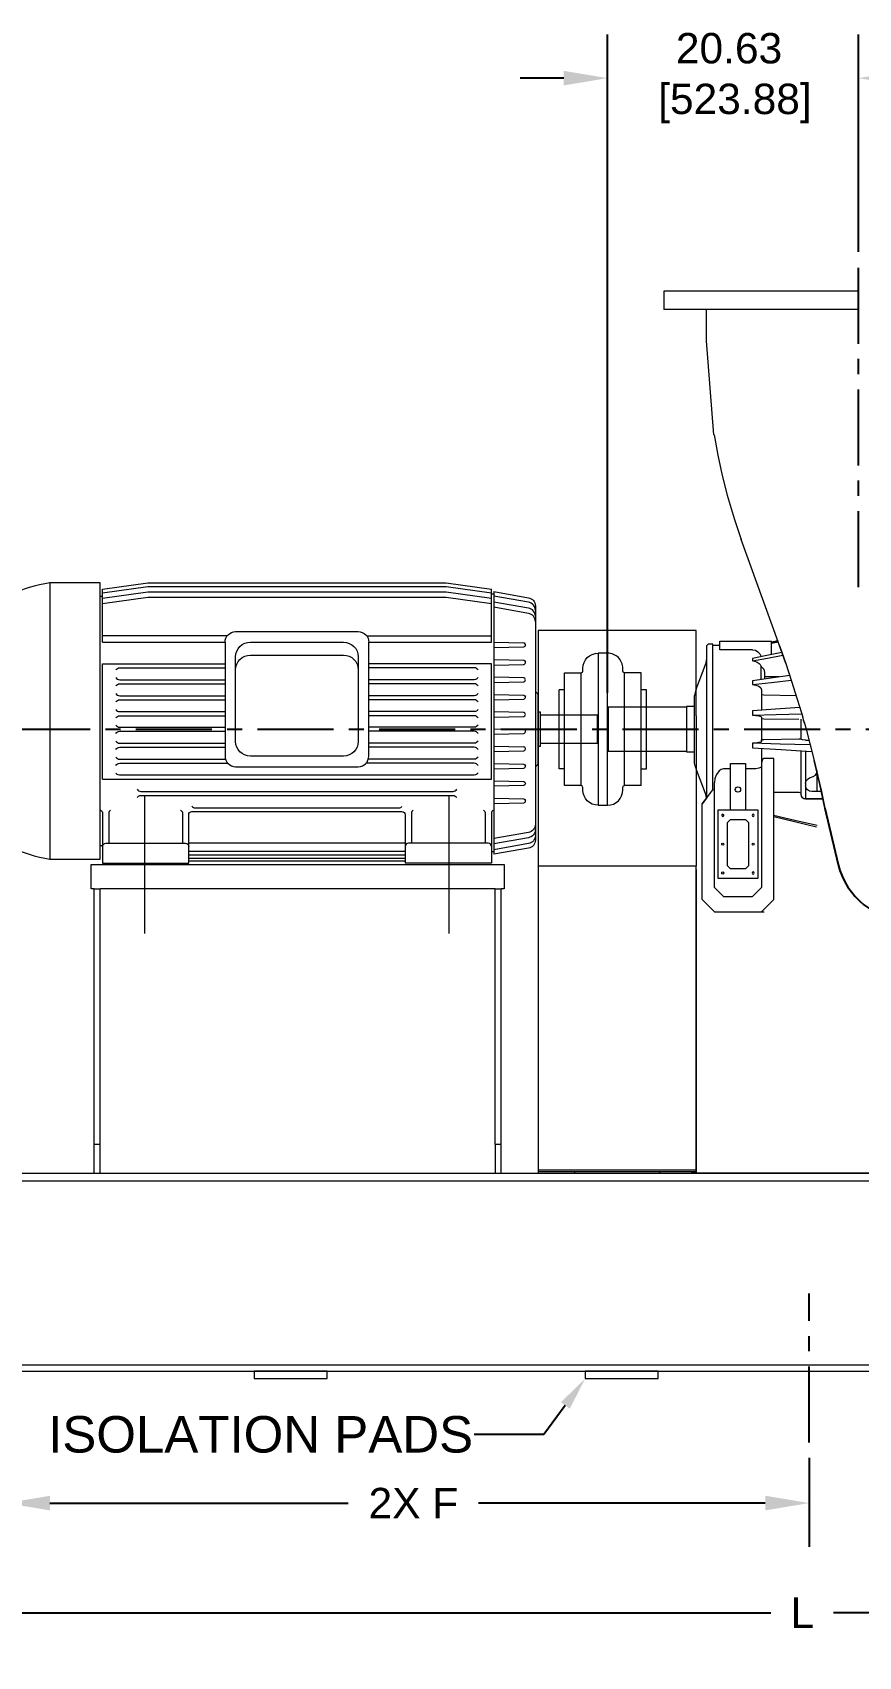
# Model space of a CAD drawing. Header units: inches. Extents: x 0 to 533, y 0 to 406.
# Drawn here: x 87.8 to 155.7, y 98.4 to 231.9 of the extents above; entities that cross this region are included whole.
import ezdxf
from ezdxf import colors
from ezdxf.entities.mleader import LeaderData, LeaderLine
from ezdxf.math import Vec2, Vec3

# ---------------------------------------------------------------- set-up
doc = ezdxf.new("R2010")
doc.units = ezdxf.units.IN
doc.header["$MEASUREMENT"] = 0
doc.linetypes.add('CENTER', pattern=[2, 1.25, -0.25, 0.25, -0.25])
doc.layers.add('CL', color=1, linetype='CENTER')
doc.styles.get("Standard").update_dxf_attribs({"font": 'arial.ttf'})
doc.dimstyles.new('STANDARD 2 PLCS', dxfattribs={"dimtxt": 0.125, "dimasz": 0.18, "dimexe": 0.18, "dimexo": 0.0625, "dimgap": 0.09, "dimtad": 0, "dimtih": 1, "dimtoh": 1, "dimzin": 4, "dimdsep": 46, "dimtxsty": 'Standard', "dimcen": 0.09, "dimaunit": 1, "dimadec": 0, "dimazin": 1, "dimtfac": 1, "dimtofl": 0, "dimtmove": 1, "dimatfit": 3, "dimfxl": 1, "dimtolj": 1, "dimtzin": 4, "dimarcsym": 0})

# ---------------------------------------------------------------- blocks, each defined once
blk = doc.blocks.new('*D13')
at = {"color": 0, "lineweight": -2, "transparency": 16777216}
for p, q in [((85.66, 114.76), (85.66, 107.43)), ((151.66, 114.76), (151.66, 107.43)), ((89.26, 111.03), (113.78, 111.03)), ((148.06, 111.03), (124.5, 111.03))]:
    blk.add_line(p, q, dxfattribs=at)
at = {"color": 0, "transparency": 16777216}
for points in [[(89.26, 111.63), (89.26, 110.43), (85.66, 111.03)], [(148.06, 111.63), (148.06, 110.43), (151.66, 111.03)]]:
    blk.add_solid(points, dxfattribs=at)
at = {"layer": 'Defpoints', "color": 0, "transparency": 16777216}
for p in [(85.66, 116.01), (151.66, 116.01), (151.66, 111.03)]:
    blk.add_point(p, dxfattribs=at)
at = {"color": 0, "transparency": 16777216, "insert": (119.14, 111.03), "char_height": 2.5, "attachment_point": 5}
blk.add_mtext('\\A1;2X F', dxfattribs=at)
blk = doc.blocks.new('*D14')
at = {"color": 0, "lineweight": -2, "transparency": 16777216}
for p, q in [((73.66, 121.9), (73.66, 98.42)), ((229.66, 121.9), (229.66, 98.42)), ((77.26, 102.02), (148.52, 102.02)), ((226.06, 102.02), (153.68, 102.02))]:
    blk.add_line(p, q, dxfattribs=at)
at = {"color": 0, "transparency": 16777216}
for points in [[(77.26, 102.62), (77.26, 101.42), (73.66, 102.02)], [(226.06, 102.62), (226.06, 101.42), (229.66, 102.02)]]:
    blk.add_solid(points, dxfattribs=at)
at = {"layer": 'Defpoints', "color": 0, "transparency": 16777216}
for p in [(73.66, 123.15), (229.66, 123.15), (229.66, 102.02)]:
    blk.add_point(p, dxfattribs=at)
at = {"color": 0, "transparency": 16777216, "insert": (151.1, 102.02), "char_height": 2.5, "attachment_point": 5}
blk.add_mtext('\\A1;L', dxfattribs=at)
blk = doc.blocks.new('*D18')
at = {"color": 0, "lineweight": -2, "transparency": 16777216}
for p, q in [((155.72, 213.9), (155.72, 231.77)), ((212.28, 225.9), (212.28, 231.77)), ((159.32, 228.17), (180.15, 228.17)), ((208.68, 228.17), (185.64, 228.17))]:
    blk.add_line(p, q, dxfattribs=at)
at = {"color": 0, "transparency": 16777216}
for points in [[(159.32, 228.77), (159.32, 227.57), (155.72, 228.17)], [(208.68, 228.77), (208.68, 227.57), (212.28, 228.17)]]:
    blk.add_solid(points, dxfattribs=at)
at = {"layer": 'Defpoints', "color": 0, "transparency": 16777216}
for p in [(155.72, 228.17), (212.28, 224.65), (155.72, 212.65)]:
    blk.add_point(p, dxfattribs=at)
at = {"color": 0, "transparency": 16777216, "insert": (182.89, 228.17), "char_height": 2.5, "attachment_point": 5}
blk.add_mtext('\\A1;B', dxfattribs=at)
blk = doc.blocks.new('*D20')
at = {"color": 0, "lineweight": -2, "transparency": 16777216}
for p, q in [((135.1, 177.65), (135.1, 231.77)), ((155.72, 213.9), (155.72, 231.77)), ((131.5, 228.17), (127.9, 228.17)), ((159.32, 228.17), (162.92, 228.17))]:
    blk.add_line(p, q, dxfattribs=at)
at = {"color": 0, "transparency": 16777216}
for points in [[(131.5, 228.77), (131.5, 227.57), (135.1, 228.17)], [(159.32, 228.77), (159.32, 227.57), (155.72, 228.17)]]:
    blk.add_solid(points, dxfattribs=at)
at = {"layer": 'Defpoints', "color": 0, "transparency": 16777216}
for p in [(135.1, 228.17), (155.72, 212.65), (135.1, 176.4)]:
    blk.add_point(p, dxfattribs=at)
at = {"color": 0, "transparency": 16777216, "insert": (145.08, 228.17), "char_height": 2.5, "attachment_point": 5}
blk.add_mtext('\\A1;20.63\\P [523.88]', dxfattribs=at)

msp = doc.modelspace()

# ---------------------------------------------------------------- linework, layer by layer
msp.add_line((152.951, 168.164), (154.054, 163.534))
at = {"color": 0, "lineweight": 0}
for points in [[(155.723, 210.646), (139.723, 210.646)], [(139.723, 210.646), (139.723, 209.146)], [(155.723, 209.146), (139.723, 209.146)], [(143.845, 198.849), (143.222, 206.561), (143.222, 209.146)], [(143.846, 198.849), (144.151, 197.162), (144.511, 195.511), (144.929, 193.875), (145.409, 192.238)], [(145.409, 192.238), (145.523, 191.878)], [(145.523, 191.878), (146.084, 190.234)], [(149.213, 181.585), (149.124, 181.831), (146.084, 190.234)], [(93.381, 185.578), (93.583, 185.578)], [(93.584, 186.16), (97.302, 186.677), (121.834, 186.677), (125.552, 186.16)], [(93.584, 185.852), (97.302, 186.369), (121.834, 186.369), (125.552, 185.852)], [(93.584, 181.811), (93.584, 186.16)], [(93.584, 185.427), (97.302, 185.944), (121.834, 185.944), (125.552, 185.427)], [(125.755, 185.759), (125.551, 185.759)], [(125.552, 181.811), (125.552, 186.16)], [(125.755, 185.962), (125.755, 175.162), (125.755, 164.361)], [(93.584, 184.982), (97.302, 185.5), (121.834, 185.5), (125.552, 184.982)], [(103.832, 182.316), (93.584, 182.316)], [(115.304, 182.316), (125.552, 182.316)], [(125.755, 181.795), (128.208, 181.74)], [(142.38, 175.733), (142.38, 182.771), (129.38, 182.771)], [(129.38, 182.771), (129.38, 175.733)], [(142.878, 168.523), (143.339, 169.116), (143.753, 169.676), (143.753, 181.646)], [(143.378, 181.646), (143.254, 181.521)], [(143.753, 181.646), (143.378, 181.646)], [(147.003, 181.184), (144.316, 181.184), (144.316, 181.896), (148.567, 181.896)], [(148.566, 181.791), (149.093, 181.915)], [(149.093, 181.915), (148.567, 181.791)], [(148.567, 180.787), (148.567, 181.897)], [(148.567, 181.707), (149.123, 181.835)], [(149.748, 180.048), (149.213, 181.584), (149.425, 180.985)], [(142.38, 177.946), (143.19, 180.114), (143.254, 180.464)], [(143.254, 169.005), (143.254, 181.521)], [(144.316, 181.521), (143.753, 181.521)], [(147.003, 181.184), (147.246, 181.142), (147.461, 181.021), (147.624, 180.838), (147.723, 180.614)], [(149.432, 180.966), (148.195, 180.71), (147.003, 180.464)], [(147.315, 180.197), (147.003, 180.256), (148.234, 180.486), (149.515, 180.726)], [(147.003, 180.465), (147.003, 180.255)], [(149.425, 180.984), (149.749, 180.049)], [(93.584, 170.531), (93.584, 180.032)], [(93.584, 170.531), (125.552, 170.531), (125.552, 180.032)], [(93.584, 180.032), (103.662, 180.032)], [(125.552, 180.032), (115.473, 180.032)], [(125.755, 179.925), (128.208, 179.98)], [(137.863, 179.279), (136.497, 179.279)], [(137.863, 170.013), (137.863, 179.279)], [(150.076, 179.068), (148.503, 178.839), (147.003, 178.621)], [(147.316, 180.197), (147.382, 180.167)], [(147.382, 180.167), (147.553, 180.052)], [(147.554, 180.051), (147.631, 179.967)], [(147.633, 179.966), (147.724, 179.801)], [(147.722, 178.725), (147.722, 179.803)], [(147.722, 179.803), (147.933, 179.582), (148.008, 179.311)], [(148.007, 179.311), (148.007, 178.767)], [(149.224, 178.944), (148.008, 178.958)], [(149.748, 180.048), (150.225, 178.607), (150.665, 177.206)], [(131.551, 177.897), (131.112, 177.897)], [(131.551, 171.396), (131.112, 171.396), (131.112, 177.896)], [(138.304, 177.897), (137.863, 177.897)], [(138.304, 171.396), (138.304, 177.896)], [(142.317, 177.777), (142.254, 177.427)], [(142.38, 177.946), (142.317, 177.776)], [(147.003, 178.309), (148.562, 178.49), (150.201, 178.682)], [(147.003, 178.621), (147.003, 178.309)], [(147.003, 178.309), (147.291, 178.273), (147.534, 178.179), (147.696, 178.041), (147.754, 177.88), (147.754, 176.218)], [(125.755, 177.066), (128.208, 177.12)], [(135.097, 176.397), (135.157, 176.457), (135.157, 172.838)], [(135.098, 176.397), (135.098, 172.897)], [(141.597, 176.457), (135.157, 176.457)], [(141.597, 176.517), (141.597, 172.776), (142.254, 172.776)], [(142.254, 176.517), (141.598, 176.517)], [(142.317, 171.515), (142.254, 171.866), (142.254, 177.427)], [(150.901, 176.418), (148.892, 176.29), (147.003, 176.171)], [(147.941, 177.434), (147.809, 177.466), (147.754, 177.541)], [(150.607, 177.393), (147.941, 177.434)], [(150.664, 177.206), (150.895, 176.442), (151.133, 175.627)], [(129.365, 176.072), (129.568, 176.072)], [(129.38, 175.734), (129.38, 163.963)], [(129.568, 176.072), (129.568, 173.222)], [(129.568, 175.834), (134.238, 175.834), (134.238, 173.459)], [(134.238, 175.834), (134.317, 175.754)], [(134.317, 175.755), (134.317, 173.538)], [(142.38, 175.734), (142.38, 163.963)], [(147.003, 176.171), (147.003, 175.802)], [(147.003, 175.803), (148.961, 175.86), (151.047, 175.92)], [(147.003, 175.803), (147.291, 175.787), (147.534, 175.752), (147.696, 175.701), (147.754, 175.644), (147.754, 173.649)], [(147.941, 175.484), (147.809, 175.498), (147.754, 175.525)], [(150.812, 175.434), (147.941, 175.484)], [(151.375, 173.754), (151.11, 173.771), (151.029, 173.794), (151, 173.821), (151, 175.472)], [(151.132, 175.627), (151.208, 175.36)], [(151.27, 175.14), (151.407, 174.646)], [(125.755, 174.249), (128.208, 174.304)], [(147.754, 173.648), (147.697, 173.592), (147.534, 173.541), (147.291, 173.506), (147.003, 173.49), (147.003, 173.122)], [(147.754, 173.769), (147.808, 173.795), (147.941, 173.807)], [(147.754, 173.649), (147.754, 173.768)], [(147.941, 173.807), (150.813, 173.857)], [(150.812, 173.857), (150.945, 173.849), (151, 173.824)], [(151.375, 173.754), (151.646, 173.758)], [(151.408, 174.647), (152.074, 172.088)], [(125.755, 173.259), (128.208, 173.204)], [(129.568, 173.222), (129.365, 173.222)], [(134.317, 173.539), (134.238, 173.459), (129.568, 173.459)], [(135.097, 172.897), (135.157, 172.837), (141.597, 172.837)], [(147.316, 173.509), (147.003, 173.49)], [(151.754, 173.352), (150.498, 173.388), (149.29, 173.423), (147.003, 173.49)], [(147.003, 173.122), (149.355, 172.974), (150.599, 172.894), (151.894, 172.813)], [(147.383, 173.516), (147.317, 173.509)], [(147.754, 173.075), (147.754, 171.576)], [(147.941, 172.237), (147.845, 172.178), (147.792, 172.076), (147.754, 171.846)], [(148.754, 160.647), (148.754, 172.237), (147.941, 172.237)], [(151.375, 168.91), (151.231, 168.937), (151.11, 169.018), (151.029, 169.137), (151, 169.277), (151, 172.87)], [(151.375, 172.846), (151.375, 168.955)], [(125.755, 171.389), (128.208, 171.444)], [(137.863, 171.396), (138.304, 171.396)], [(142.317, 171.515), (142.38, 171.347)], [(142.38, 171.347), (143.19, 169.179)], [(144.629, 171.381), (144.439, 171.335), (144.279, 171.226), (144.056, 170.932), (143.923, 170.596), (143.879, 170.268)], [(145.191, 171.381), (144.629, 171.381)], [(145.191, 171.826), (146.441, 171.826), (146.441, 167.997)], [(145.191, 167.997), (145.191, 171.826)], [(147.754, 171.577), (147.698, 171.501), (147.538, 171.437), (147.295, 171.397), (147.003, 171.381), (146.441, 171.381)], [(147.754, 171.577), (147.754, 161.646)], [(152.003, 170.755), (152.198, 170.881), (152.313, 171.081)], [(152.951, 168.164), (152.54, 170.097), (152.074, 172.088), (152.385, 170.783)], [(152.331, 171.015), (152.385, 170.783)], [(152.333, 171.217), (152.332, 171.191)], [(152.333, 169.52), (152.333, 170.998)], [(143.879, 169.676), (143.753, 169.676)], [(144.628, 160.897), (143.879, 161.646), (143.879, 170.268)], [(151.375, 170.187), (151.398, 170.336), (151.465, 170.469), (151.571, 170.576), (151.704, 170.648), (152.003, 170.755)], [(152.385, 170.783), (152.669, 169.514), (152.926, 168.286)], [(97.068, 157.865), (97.068, 169.147)], [(122.068, 157.865), (122.068, 169.147)], [(125.755, 168.529), (128.208, 168.584)], [(143.879, 159.646), (142.878, 160.647), (142.878, 168.522)], [(143.242, 168.988), (142.879, 168.522)], [(143.241, 168.987), (143.191, 169.179)], [(148.753, 169.47), (150.812, 169.478)], [(150.812, 169.478), (150.945, 169.424), (151, 169.294)], [(151.375, 168.955), (152.786, 168.955)], [(151.375, 168.911), (152.794, 168.917)], [(152.927, 168.286), (152.951, 168.168)], [(147.466, 167.997), (144.166, 167.997), (144.166, 162.397)], [(145.166, 167.197), (144.916, 166.947)], [(144.916, 166.946), (144.916, 163.446)], [(146.466, 167.197), (145.167, 167.197)], [(146.716, 166.946), (146.466, 167.197)], [(146.716, 163.446), (146.716, 166.946)], [(147.466, 162.397), (147.466, 167.997)], [(152.324, 166.728), (150.487, 167.148), (148.747, 167.544)], [(148.754, 167.458), (150.469, 167.054), (152.28, 166.629)], [(93.381, 165.077), (93.583, 165.077)], [(100.671, 165.315), (118.465, 165.315)], [(100.671, 164.631), (118.465, 164.631)], [(100.671, 164.311), (118.465, 164.311)], [(125.755, 164.565), (125.551, 164.565)], [(92.642, 161.522), (92.642, 163.521), (126.611, 163.521)], [(93.584, 163.646), (100.671, 163.646)], [(100.671, 164.054), (118.465, 164.054)], [(100.671, 163.825), (118.465, 163.825)], [(125.552, 163.646), (118.465, 163.646)], [(126.611, 163.521), (126.611, 161.522)], [(129.38, 163.964), (129.38, 163.397)], [(142.38, 163.396), (129.38, 163.396)], [(129.38, 163.396), (129.38, 163.126)], [(129.38, 163.126), (129.38, 138.559)], [(142.38, 163.964), (142.38, 163.397)], [(142.38, 163.126), (142.38, 163.396)], [(142.38, 163.108), (142.38, 138.147), (142.38, 163.126)], [(144.916, 163.446), (145.167, 163.198)], [(145.166, 163.197), (146.466, 163.197)], [(146.466, 163.197), (146.716, 163.445)], [(144.166, 162.397), (147.466, 162.397)], [(144.628, 160.897), (147.003, 160.897), (147.754, 161.646)], [(92.892, 161.522), (92.642, 161.522)], [(93.393, 140.521), (92.892, 140.521), (92.892, 161.522), (93.393, 161.522)], [(93.392, 140.521), (93.392, 161.522)], [(126.361, 140.521), (125.861, 140.521), (125.861, 161.522), (93.392, 161.522)], [(125.861, 161.522), (126.361, 161.522)], [(126.361, 140.521), (126.361, 161.522)], [(126.611, 161.522), (126.361, 161.522)], [(147.754, 159.646), (148.754, 160.647)], [(143.878, 159.646), (146.972, 159.646), (147.972, 159.646)], [(92.892, 138.147), (92.892, 140.521)], [(93.392, 138.147), (93.392, 140.521)], [(125.861, 140.521), (125.861, 138.147), (126.361, 138.147)], [(126.361, 138.147), (126.361, 140.521)], [(77.058, 137.517), (77.058, 138.147), (226.257, 138.147)], [(78.058, 137.517), (226.257, 137.517), (225.257, 137.517)], [(129.38, 138.559), (129.38, 138.397)], [(142.38, 138.397), (129.38, 138.397), (129.38, 138.272)], [(132.38, 138.272), (129.38, 138.272), (129.38, 138.145)], [(142.38, 138.272), (139.38, 138.272), (132.38, 138.272), (132.38, 138.145)], [(139.38, 138.145), (139.38, 138.272)], [(161.972, 138.147), (141.972, 138.147)], [(77.058, 121.886), (77.058, 122.384), (226.257, 122.384)], [(77.058, 121.887), (226.257, 121.887)]]:
    msp.add_lwpolyline(points, dxfattribs=at)
for points in [[(89.265, 186.677, 0.1548635), (83.092, 183.67), (83.092, 166.985, 0.1549245), (89.265, 163.977), (93.381, 163.977), (93.381, 186.677), (89.265, 186.677), (89.265, 163.976)], [(125.755, 185.963), (128.598, 185.46, -0.3650216), (129.161, 184.79), (129.161, 175.162), (129.161, 165.534, -0.3639171), (128.599, 164.862), (125.755, 164.361)], [(129.161, 184.413, 0.3628803), (128.599, 185.083), (125.755, 185.584)], [(129.161, 183.927, 0.3637363), (128.599, 184.597), (125.755, 185.098)], [(129.161, 183.494, 0.364345), (128.599, 184.165), (125.755, 184.667)], [(93.584, 181.811), (103.662, 181.801), (103.662, 172.435, 0.4139785), (104.53, 171.567), (114.605, 171.567, 0.414164), (115.473, 172.435), (115.473, 181.811), (125.551, 181.811)], [(103.662, 181.801, -0.4143146), (104.53, 182.669), (114.605, 182.669, -0.4145001), (115.473, 181.801)], [(114.605, 173.64, -0.4140851), (113.4, 172.435), (105.736, 172.435, -0.4141936), (104.53, 173.64), (104.53, 180.597, -0.4144608), (105.736, 181.801), (113.4, 181.801, -0.4141104), (114.605, 180.597), (114.605, 173.64)], [(125.755, 181.355), (128.208, 181.409, 0.4115501), (128.34, 181.609)], [(104.53, 179.536, -0.4143272), (105.736, 180.74), (113.4, 180.74, -0.4139768), (114.605, 179.536)], [(125.755, 180.365), (128.208, 180.31, -0.3044118), (128.34, 180.178)], [(132.918, 170.013), (132.918, 179.279, 0.4140625), (133.067, 179.429), (133.067, 179.647, -0.4140335), (134.317, 180.896)], [(135.098, 168.396), (135.098, 180.896), (134.317, 180.896), (134.317, 168.396), (135.097, 168.396, 0.4138413), (136.347, 169.66), (136.347, 169.863, -0.4129846), (136.497, 170.013)], [(137.864, 170.013), (136.497, 170.013), (136.497, 179.279, -0.4140625), (136.347, 179.429), (136.347, 179.647, 0.4145583), (135.101, 180.894)], [(94.689, 179.517, -0.2850712), (94.999, 179.688), (103.663, 179.688)], [(124.448, 179.517, 0.2845251), (124.137, 179.688), (115.473, 179.688)], [(125.755, 178.494), (128.208, 178.549, 0.8186221), (128.208, 178.88), (125.755, 178.935)], [(134.317, 168.396, -0.4140746), (133.067, 169.647), (133.067, 169.863, 0.4129846), (132.917, 170.013), (131.552, 170.013), (131.552, 179.279), (132.918, 179.279)], [(94.689, 178.889, 0.2836295), (94.999, 178.718), (103.663, 178.718)], [(94.689, 178.203, -0.2850712), (94.999, 178.374), (103.663, 178.374)], [(94.689, 177.575, 0.2836295), (94.999, 177.404), (103.663, 177.404)], [(124.448, 178.889, -0.2830854), (124.137, 178.718), (115.473, 178.718)], [(124.448, 178.203, 0.2845251), (124.137, 178.374), (115.473, 178.374)], [(124.448, 177.575, -0.2830854), (124.137, 177.404), (115.473, 177.404)], [(129.162, 177.699, -0.4158677), (129.365, 177.496), (129.365, 171.796, -0.4136445), (129.161, 171.592)], [(94.689, 176.888, -0.2833276), (94.999, 177.06), (103.663, 177.06)], [(94.689, 176.261, 0.2865134), (94.999, 176.091), (103.663, 176.091)], [(124.448, 176.889, 0.2827858), (124.137, 177.06), (115.473, 177.06)], [(124.448, 176.262, -0.2859652), (124.137, 176.091), (115.473, 176.091)], [(125.755, 177.506), (128.208, 177.45, -0.3022072), (128.34, 177.318)], [(94.689, 175.575, -0.2833276), (94.999, 175.746), (103.663, 175.746)], [(94.689, 174.988, 0.2815887), (94.999, 174.816), (103.663, 174.816)], [(124.448, 175.575, 0.2827858), (124.137, 175.746), (115.473, 175.746)], [(124.448, 174.989, -0.2824849), (124.137, 174.816), (115.473, 174.816)], [(125.755, 175.635), (128.208, 175.689, 0.8163326), (128.208, 176.02), (125.755, 176.075)], [(94.689, 174.3, -0.2844607), (94.999, 174.473), (103.663, 174.473)], [(94.689, 173.674, 0.2833276), (94.999, 173.503), (103.663, 173.503)], [(124.448, 174.3, 0.283919), (124.137, 174.473), (115.473, 174.473)], [(124.448, 173.675, -0.2842227), (124.137, 173.503), (115.473, 173.503)], [(125.755, 174.689), (128.208, 174.634, -0.306619), (128.34, 174.502)], [(94.689, 172.987, -0.2833276), (94.999, 173.159), (103.663, 173.159)], [(94.689, 172.36, 0.2833276), (94.999, 172.189), (103.698, 172.189)], [(124.448, 172.361, -0.2842227), (124.137, 172.189), (115.438, 172.189)], [(124.448, 172.987, 0.2827858), (124.137, 173.159), (115.473, 173.159)], [(125.755, 172.819), (128.208, 172.874, 0.4115501), (128.34, 173.073)], [(124.448, 171.047, -0.2842227), (124.137, 170.875), (94.978, 170.875, -0.2825321), (94.668, 171.046)], [(94.689, 171.673, -0.2833276), (94.999, 171.845), (103.894, 171.845)], [(124.448, 171.673, 0.2827858), (124.137, 171.845), (115.242, 171.845)], [(125.755, 171.829), (128.208, 171.773, -0.3075265), (128.34, 171.642)], [(96.424, 169.708, 0.2858657), (96.735, 169.537), (122.401, 169.537, 0.2865134), (122.712, 169.708)], [(125.755, 170.399), (128.208, 170.344, -0.8152393), (128.208, 170.013), (125.755, 169.959)], [(152.666, 169.52), (151.875, 169.52, -0.4138348), (151.375, 170.002)], [(96.424, 169.021, -0.2858657), (96.735, 169.192), (122.401, 169.192, -0.2850712), (122.712, 169.021)], [(100.941, 168.33, 0.2824771), (101.214, 168.178), (117.95, 168.178, 0.2836707), (118.195, 168.329)], [(125.755, 168.97), (128.208, 168.915, -0.3035167), (128.34, 168.781)], [(93.433, 167.992, -0.2822099), (93.584, 167.718), (93.584, 163.646)], [(94.248, 167.991, 0.2811371), (94.096, 167.718), (94.096, 165.276)], [(100.007, 167.992, -0.2809133), (100.157, 167.718), (100.157, 165.276)], [(100.671, 163.646), (100.671, 167.609, -0.414359), (100.938, 167.875), (118.199, 167.875, -0.4121724), (118.465, 167.609), (118.465, 163.646)], [(119.129, 167.991, 0.2831095), (118.978, 167.718), (118.978, 165.276)], [(124.888, 167.992, -0.2822099), (125.039, 167.718), (125.039, 165.276)], [(125.703, 167.991, 0.2811371), (125.552, 167.718), (125.552, 163.646)], [(129.162, 166.83, -0.364593), (128.599, 166.159), (125.755, 165.657)], [(129.162, 166.398, -0.364593), (128.599, 165.727), (125.755, 165.225)], [(129.162, 165.912, -0.364593), (128.599, 165.241), (125.755, 164.739)], [(93.583, 165.009, -0.4143624), (93.85, 165.276), (100.403, 165.276, -0.4148464), (100.671, 165.01)], [(125.552, 165.01, 0.414962), (125.285, 165.276), (118.733, 165.276, 0.4154536), (118.466, 165.009)], [(146.977, 162.821, 0.996341), (147.155, 162.821, 0.412657), (147.066, 162.911)]]:
    msp.add_lwpolyline(points, format="xyb", dxfattribs=at)
for points in [[(151.27, 175.14), (151.208, 175.361)], [(106.057, 121.261), (112.057, 121.261), (112.057, 121.887), (106.057, 121.887)], [(133.258, 121.261), (139.257, 121.261), (139.257, 121.887), (133.258, 121.887)]]:
    msp.add_lwpolyline(points, close=True, dxfattribs=at)
for centre, radius in [((145.816, 169.689), 0.219), ((144.565, 165.196), 0.0891), ((147.065, 165.196), 0.0891), ((144.565, 162.821), 0.0893)]:
    msp.add_circle(centre, radius, dxfattribs=at)
for centre, end in [((144.565, 167.571), 180.09787), ((147.065, 167.571), 89.59747)]:
    msp.add_arc(centre, 0.0893, 359.90213, end, dxfattribs=at)
msp.add_arc((159.891, 164.925), 6, 193.39842, 270)
for points in [[(128.34, 181.609), (128.326, 181.674), (128.274, 181.725), (128.207, 181.74)], [(128.207, 179.98), (128.298, 179.997), (128.357, 180.087), (128.34, 180.178)], [(128.207, 177.12), (128.298, 177.138), (128.357, 177.227), (128.34, 177.318)], [(128.207, 174.304), (128.298, 174.321), (128.357, 174.411), (128.34, 174.502)], [(128.34, 173.073), (128.326, 173.138), (128.274, 173.19), (128.207, 173.204)], [(128.207, 171.444), (128.298, 171.461), (128.357, 171.552), (128.34, 171.642)], [(128.207, 168.584), (128.298, 168.601), (128.357, 168.691), (128.34, 168.781)], [(144.477, 167.571), (144.477, 167.522), (144.517, 167.484), (144.566, 167.484)], [(144.566, 167.484), (144.615, 167.484), (144.654, 167.522), (144.654, 167.571)], [(147.066, 167.66), (147.018, 167.66), (146.977, 167.62), (146.977, 167.571)], [(146.977, 167.571), (146.977, 167.522), (147.018, 167.484), (147.066, 167.484)], [(147.066, 167.484), (147.115, 167.484), (147.155, 167.522), (147.155, 167.571)], [(147.066, 162.911), (147.018, 162.911), (146.977, 162.87), (146.977, 162.821)]]:
    msp.add_open_spline(points, degree=3, dxfattribs=at)
at = {"layer": 'CL', "ltscale": 5}
for points in [[(155.723, 186.334), (155.723, 212.646)], [(76.32, 174.647), (228.306, 174.647)], [(151.657, 116.011), (151.657, 128.26)]]:
    msp.add_lwpolyline(points, dxfattribs=at)

# ---------------------------------------------------------------- dimensions: what is measured, and where the dimension line sits
dim = msp.add_linear_dim(base=(135.0975, 228.1745), p1=(155.7226, 212.6465), p2=(135.0975, 176.3966), dimstyle='STANDARD 2 PLCS', override={"dimscale": 20, "dimpost": '\\X', "dimtmove": 0})
dim.commit()
dim.dimension.update_dxf_attribs({"geometry": '*D20', "text_midpoint": (145.0801, 228.1745), "dimtype": 160})
for base, p1, p2, text, picture, middle in [((155.723, 228.175), (212.285, 224.646), (155.723, 212.646), 'B', '*D18', (182.893, 228.175)), ((229.656, 102.016), (73.658, 123.147), (229.656, 123.147), 'L', '*D14', (151.099, 102.016)), ((151.657, 111.031), (85.658, 116.011), (151.657, 116.011), '2X F', '*D13', (119.14, 111.031))]:
    dim = msp.add_linear_dim(base=base, p1=p1, p2=p2, text=text, dimstyle='STANDARD 2 PLCS', override={"dimscale": 20, "dimpost": '\\X', "dimtmove": 0})
    dim.commit()
    dim.dimension.update_dxf_attribs({"geometry": picture, "text_midpoint": middle, "dimtype": 160})

# ---------------------------------------------------------------- leaders
ml = msp.add_multileader_mtext('Standard')
ml.set_content('ISOLATION PADS', color=256)
ml.set_leader_properties()
ml.build(insert=Vec2(0, 0))
ml.multileader.update_dxf_attribs({"dogleg_length": 0.36, "arrow_head_size": 2.75})
ctx = ml.context
ctx.base_point, ctx.char_height, ctx.arrow_head_size, ctx.landing_gap_size, ctx.plane_origin = Vec3(89.633, 116.658), 3, 2.75, 0.09, Vec3(134.577, 127.702)
ctx.text_align_type = 2
notes = []
notes.append((ctx, [(0, (1, 1, 0), (129.85, 116.658), (-1, 0), 5.714, [(0, [(133.258, 121.261)], 0, [])])]))
ctx.mtext.insert, ctx.mtext.alignment, ctx.mtext.flow_direction = Vec3(124.047, 118.184), 3, 5
for ctx, leaders in notes:
    for number, flags, end, landing, length, lines in leaders:
        leader = LeaderData()
        leader.index, (leader.has_last_leader_line, leader.has_dogleg_vector, leader.attachment_direction) = number, flags
        leader.last_leader_point, leader.dogleg_vector, leader.dogleg_length = Vec3(end), Vec3(landing), length
        for number, points, colour, breaks in lines:
            line = LeaderLine()
            line.index, line.vertices, line.color, line.breaks = number, Vec3.list(points), colors.encode_raw_color(colour), breaks
            leader.lines.append(line)
        ctx.leaders.append(leader)

doc.saveas('drawing.dxf')
